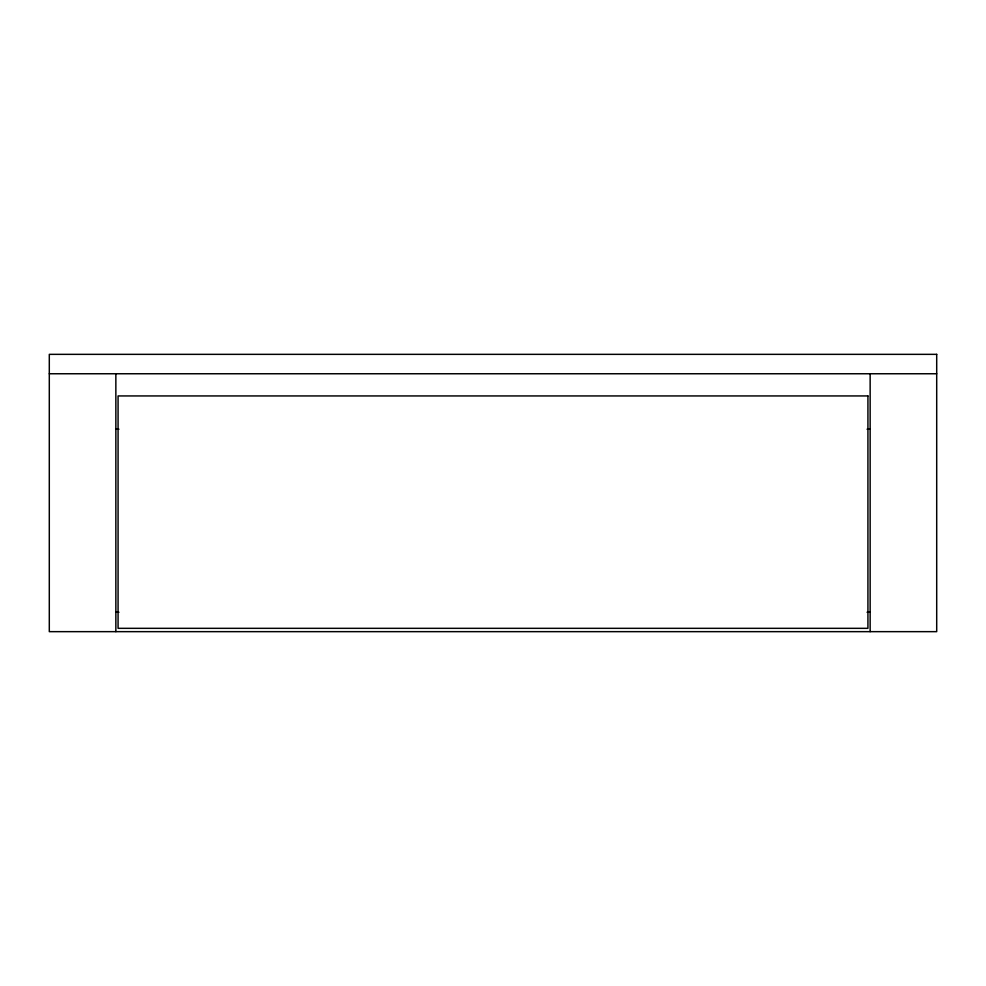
<?xml version="1.0" encoding="UTF-8"?>
<svg xmlns="http://www.w3.org/2000/svg" width="986" height="986" viewBox="0 0 986 986"><rect width="100%" height="100%" fill="white"/><g stroke="black" fill="none" stroke-linecap="round" stroke-linejoin="round"><path stroke-width="1.48" d="M49.3 373.756L936.7 373.756M115.855 429.218L118.936 429.218M867.064 429.218L870.145 429.218M115.855 612.244L118.936 612.244M867.064 612.244L870.145 612.244M870.145 373.756L870.145 631.656M115.855 373.756L115.855 631.656M936.7 354.344L49.3 354.344L49.3 631.656L936.7 631.656L936.7 354.344M867.927 395.941L118.073 395.941L118.073 628.328L867.927 628.328L867.927 395.941"/></g></svg>
